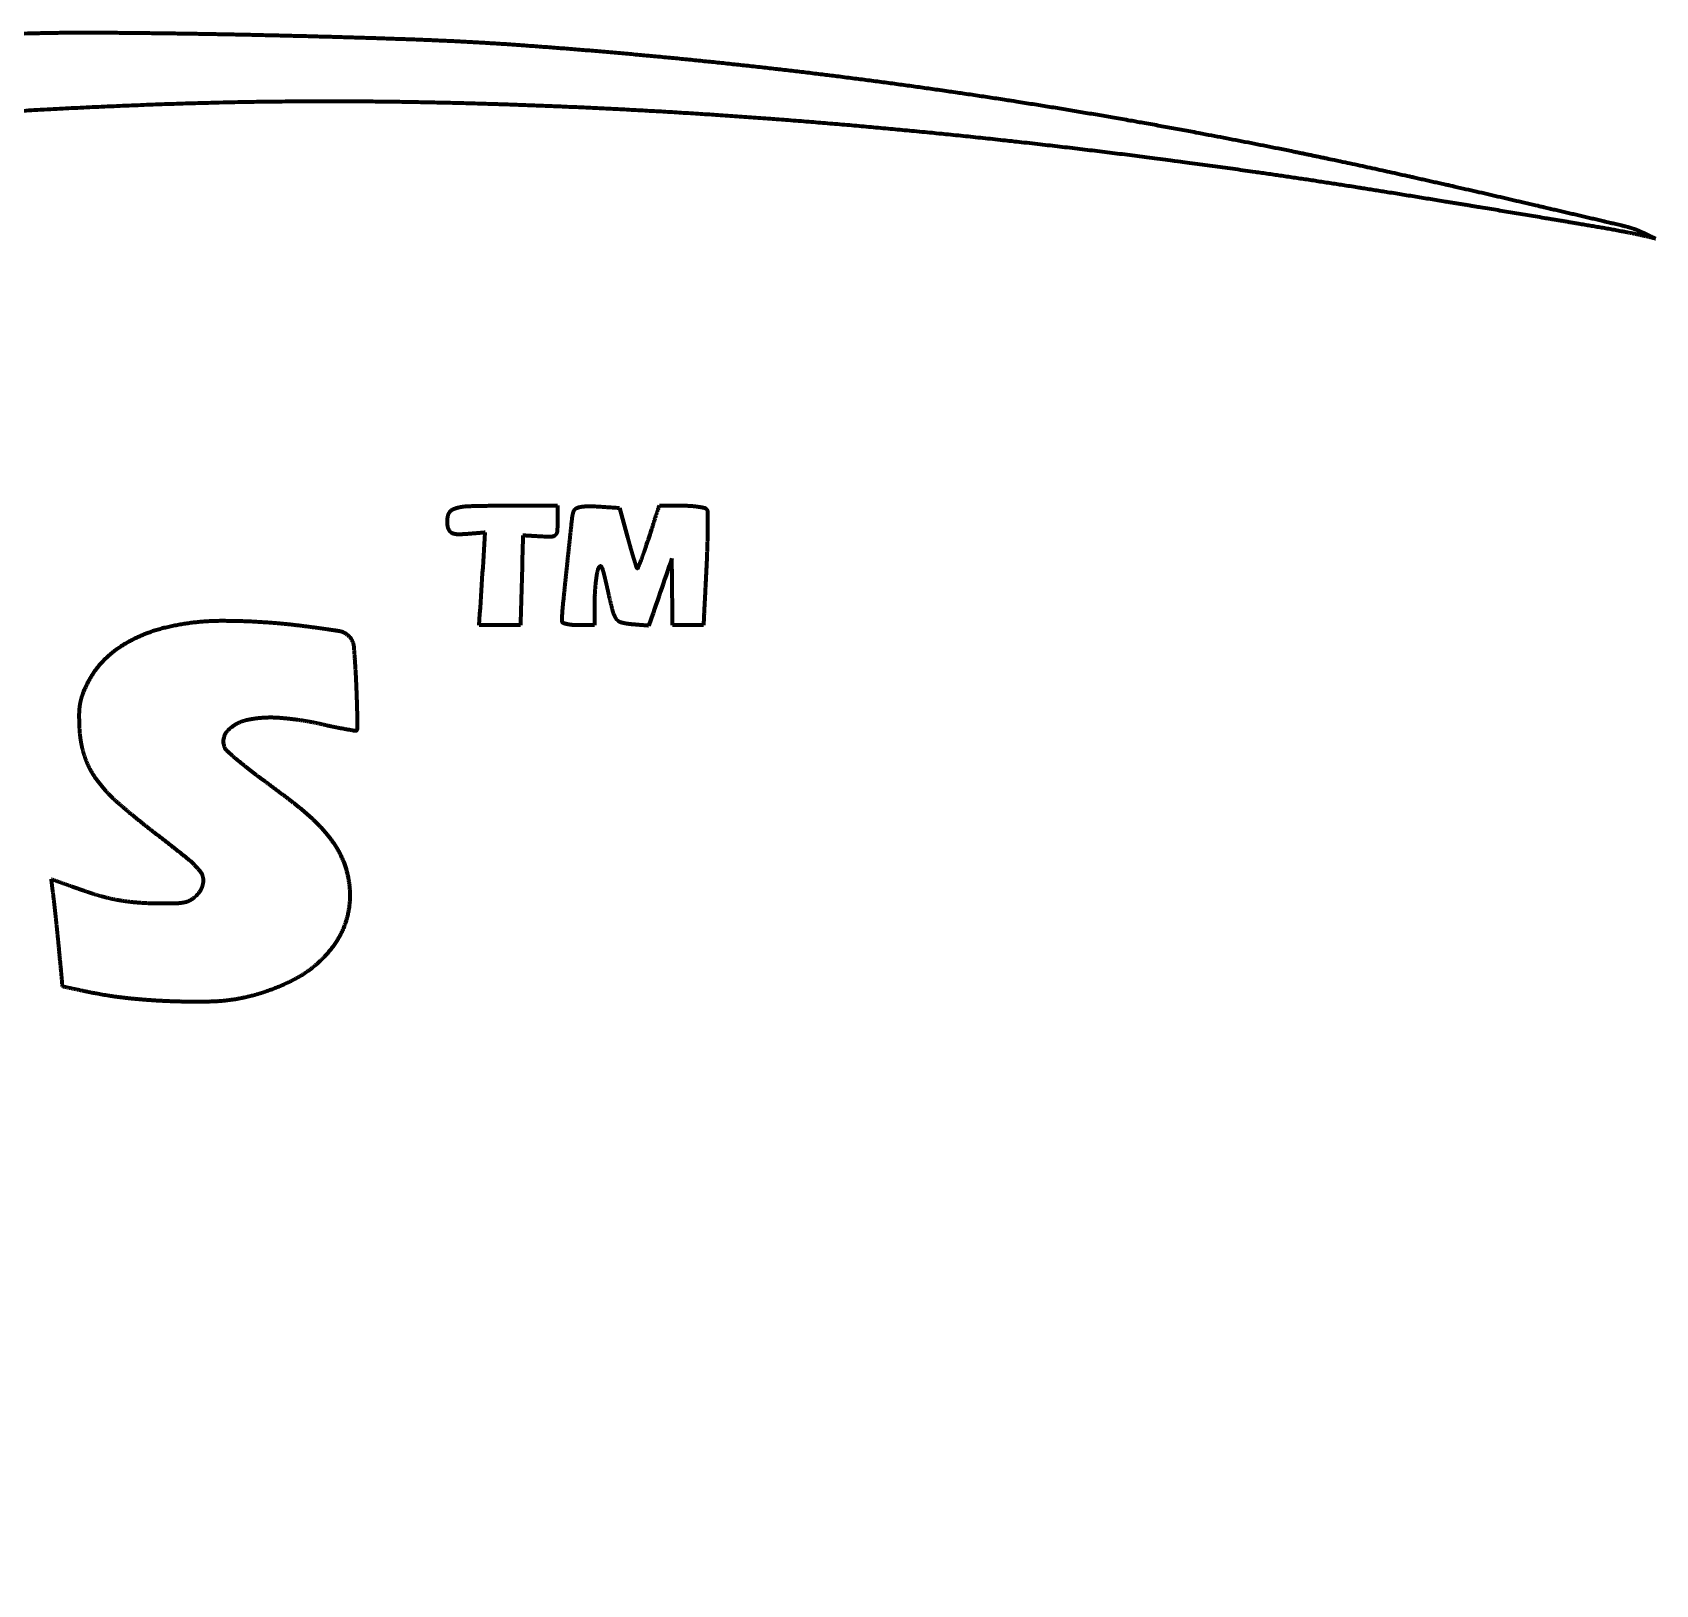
# Model space of a CAD drawing. Header units: inches. Extents: x -2898 to 7248, y 606 to 5598.
# Drawn here: x 3116.87 to 3146.7, y 2669.24 to 2697.77 of the extents above; entities that cross this region are included whole.
import ezdxf

# ---------------------------------------------------------------- set-up
doc = ezdxf.new("R2010")
doc.units = ezdxf.units.IN

msp = doc.modelspace()

# ---------------------------------------------------------------- linework, layer by layer
at = {"linetype": 'Continuous', "lineweight": 70}
for points, weights, knots in [([(3146.701, 2693.983), (3146.644, 2693.996), (3146.588, 2694.009), (3146.267, 2694.081), (3146.002, 2694.133), (3145.001, 2694.303), (3144.267, 2694.426), (3142.784, 2694.671), (3142.035, 2694.793), (3140.728, 2695.001), (3140.17, 2695.086), (3137.819, 2695.426), (3136.023, 2695.651), (3132.475, 2696.025), (3130.723, 2696.173), (3127.296, 2696.389), (3125.621, 2696.457), (3122.384, 2696.519), (3120.823, 2696.506), (3117.037, 2696.371), (3114.815, 2696.226), (3110.555, 2695.822), (3108.52, 2695.551), (3104.537, 2694.867), (3102.592, 2694.454), (3098.698, 2693.467), (3096.749, 2692.897), (3093.957, 2691.966), (3093.095, 2691.663), (3091.423, 2691.044), (3090.614, 2690.726), (3088.996, 2690.055), (3088.186, 2689.702), (3086.515, 2688.934), (3085.652, 2688.522), (3083.696, 2687.552), (3082.605, 2686.988), (3080.475, 2685.843), (3079.436, 2685.259), (3077.174, 2683.934), (3075.95, 2683.194), (3073.006, 2681.359), (3071.281, 2680.271), (3068.206, 2678.31), (3066.847, 2677.449), (3064.62, 2676.048), (3063.75, 2675.513), (3062.198, 2674.581), (3061.515, 2674.185), (3060.148, 2673.421), (3059.463, 2673.053), (3057.941, 2672.266), (3057.096, 2671.863), (3055.439, 2671.136), (3054.626, 2670.817), (3053.035, 2670.264), (3052.258, 2670.03), (3050.743, 2669.642), (3050.006, 2669.495), (3048.887, 2669.332), (3048.509, 2669.295), (3047.668, 2669.252), (3047.205, 2669.241), (3046.284, 2669.241), (3045.826, 2669.253), (3045.011, 2669.295), (3044.655, 2669.333), (3043.313, 2669.545), (3042.34, 2669.78), (3041.39, 2670.092), (3040.458, 2670.397), (3039.556, 2670.779), (3038.69, 2671.237), (3037.799, 2671.707), (3036.951, 2672.249), (3035.291, 2673.511), (3034.478, 2674.22), (3033.282, 2675.411), (3032.863, 2675.854), (3032.077, 2676.731), (3031.714, 2677.168), (3031.007, 2678.078), (3030.665, 2678.552), (3029.972, 2679.583), (3029.618, 2680.138), (3029.075, 2681.036), (3028.88, 2681.376), (3028.429, 2682.208), (3028.169, 2682.697), (3027.636, 2683.722), (3027.359, 2684.256), (3027.083, 2684.791), (3027.065, 2684.826), (3027.071, 2684.864), (3027.099, 2684.892), (3027.105, 2684.899), (3027.115, 2684.898), (3027.12, 2684.89), (3027.176, 2684.801), (3027.231, 2684.712), (3027.349, 2684.52), (3027.412, 2684.415), (3027.546, 2684.185), (3027.619, 2684.059), (3028.349, 2682.763), (3029.066, 2681.627), (3030.568, 2679.487), (3031.357, 2678.49), (3032.99, 2676.658), (3033.831, 2675.825), (3035.535, 2674.336), (3036.404, 2673.694), (3037.772, 2672.846), (3038.234, 2672.588), (3039.19, 2672.108), (3039.683, 2671.885), (3040.675, 2671.487), (3041.173, 2671.311), (3042.148, 2671.013), (3042.624, 2670.895), (3043.107, 2670.802), (3044.465, 2670.54), (3045.845, 2670.451), (3047.226, 2670.537), (3048.661, 2670.626), (3050.077, 2670.876), (3051.456, 2671.283), (3053.091, 2671.765), (3054.676, 2672.392), (3058.156, 2674.143), (3060.069, 2675.21), (3062.281, 2676.571), (3062.626, 2676.787), (3063.382, 2677.267), (3063.793, 2677.53), (3064.826, 2678.199), (3065.449, 2678.604), (3067.263, 2679.788), (3068.455, 2680.567), (3070.707, 2682.039), (3071.77, 2682.726), (3073.72, 2683.97), (3074.608, 2684.525), (3076.31, 2685.564), (3077.123, 2686.049), (3078.769, 2687.004), (3079.6, 2687.475), (3080.966, 2688.229), (3081.501, 2688.512), (3082.759, 2689.151), (3083.482, 2689.511), (3084.925, 2690.217), (3085.646, 2690.564), (3086.889, 2691.15), (3087.412, 2691.384), (3090.138, 2692.543), (3092.378, 2693.374), (3096.911, 2694.818), (3099.201, 2695.429), (3103.891, 2696.441), (3106.286, 2696.842), (3111.244, 2697.436), (3113.8, 2697.64), (3116.965, 2697.767), (3117.569, 2697.776), (3119.118, 2697.764), (3120.062, 2697.75), (3121.964, 2697.708), (3122.923, 2697.681), (3124.568, 2697.622), (3125.254, 2697.585), (3125.938, 2697.535)], [0.500028842012, 0.500028842012, 0.500028842012, 0.49990993454, 0.49990993454, 0.500028206926, 0.500028206926, 0.500027327896, 0.500027327896, 0.500020306907, 0.500020306907, 0.49996674968, 0.49996674968, 0.499954897266, 0.499954897266, 0.499947872216, 0.499947872216, 0.499905551037, 0.499905551037, 0.499883055807, 0.499883055807, 0.499792231719, 0.499792231719, 0.499773940632, 0.499773940632, 0.499803958143, 0.499803958143, 0.499983511469, 0.499983511469, 0.499967570397, 0.499967570397, 0.499969836855, 0.499969836855, 0.49999224639, 0.49999224639, 0.499982937989, 0.499982937989, 0.499973806451, 0.499973806451, 0.499996723387, 0.499996723387, 0.500024715037, 0.500024715037, 0.500027453769, 0.500027453769, 0.500010452456, 0.500010452456, 0.499988344513, 0.499988344513, 0.499984734416, 0.499984734416, 0.499859741035, 0.499859741035, 0.499772165641, 0.499772165641, 0.499731419008, 0.499731419008, 0.499559423038, 0.499559423038, 0.499666780446, 0.499666780446, 0.499918789299, 0.499918789299, 0.499918892039, 0.499918892039, 0.499564850303, 0.499564850303, 0.498972995834, 0.498972995834, 0.500028842012, 0.498832867725, 0.498832867725, 0.500028842012, 0.498906283356, 0.498906283356, 0.499287120527, 0.499287120527, 0.499893163609, 0.499893163609, 0.499822434289, 0.499822434289, 0.499836242554, 0.499836242554, 0.499934379805, 0.499934379805, 0.499935455777, 0.499935455777, 0.500016243918, 0.500016243918, 0.500028611503, 0.500028611503, 0.500028842012, 0.435794288113, 0.435794288113, 0.500028842012, 0.374186246908, 0.374186246908, 0.500028842012, 0.500027229907, 0.500027229907, 0.500003945292, 0.500003945292, 0.500020163182, 0.500020163182, 0.499624081461, 0.499624081461, 0.499467725914, 0.499467725914, 0.499381762254, 0.499381762254, 0.498914889926, 0.498914889926, 0.499697758003, 0.499697758003, 0.499738051905, 0.499738051905, 0.499725706688, 0.499725706688, 0.499560729865, 0.499560729865, 0.500028842012, 0.49736967995, 0.49736967995, 0.500028842012, 0.497925029837, 0.497925029837, 0.500028842012, 0.498691632887, 0.498691632887, 0.499724398278, 0.499724398278, 0.500020473069, 0.500020473069, 0.500025999044, 0.500025999044, 0.500028065808, 0.500028065808, 0.500028820171, 0.500028820171, 0.500023637462, 0.500023637462, 0.500012762859, 0.500012762859, 0.500008128477, 0.500008128477, 0.500009221042, 0.500009221042, 0.499979547613, 0.499979547613, 0.500019764212, 0.500019764212, 0.500019920975, 0.500019920975, 0.499967173544, 0.499967173544, 0.499663762533, 0.499663762533, 0.499645871572, 0.499645871572, 0.499666159219, 0.499666159219, 0.499766988665, 0.499766988665, 0.499932337733, 0.499932337733, 0.500021256909, 0.500021256909, 0.500020660968, 0.500020660968, 0.499971666204, 0.499971666204, 0.500028842012], [0, 0, 0, 0, 0.000858, 0.000858, 0.004871, 0.004871, 0.015909, 0.015909, 0.027164, 0.027164, 0.035539, 0.035539, 0.062379, 0.062379, 0.088446, 0.088446, 0.113283, 0.113283, 0.136431, 0.136431, 0.169412, 0.169412, 0.199818, 0.199818, 0.229241, 0.229241, 0.259272, 0.259272, 0.27279, 0.27279, 0.285643, 0.285643, 0.298702, 0.298702, 0.312844, 0.312844, 0.330996, 0.330996, 0.348605, 0.348605, 0.369756, 0.369756, 0.399898, 0.399898, 0.423682, 0.423682, 0.438788, 0.438788, 0.450448, 0.450448, 0.461942, 0.461942, 0.475773, 0.475773, 0.488668, 0.488668, 0.500645, 0.500645, 0.511735, 0.511735, 0.517321, 0.517321, 0.524148, 0.524148, 0.530887, 0.530887, 0.536162, 0.536162, 0.550852, 0.550852, 0.550852, 0.565207, 0.565207, 0.565207, 0.579922, 0.579922, 0.595663, 0.595663, 0.604555, 0.604555, 0.612842, 0.612842, 0.621358, 0.621358, 0.63095, 0.63095, 0.636663, 0.636663, 0.644732, 0.644732, 0.653504, 0.653504, 0.653504, 0.654001, 0.654001, 0.654001, 0.654094, 0.654094, 0.654094, 0.655086, 0.655086, 0.656243, 0.656243, 0.657623, 0.657623, 0.670374, 0.670374, 0.682437, 0.682437, 0.693641, 0.693641, 0.703853, 0.703853, 0.708852, 0.708852, 0.713958, 0.713958, 0.718939, 0.718939, 0.723569, 0.723569, 0.723569, 0.736538, 0.736538, 0.736538, 0.749961, 0.749961, 0.749961, 0.765836, 0.765836, 0.786217, 0.786217, 0.790004, 0.790004, 0.794547, 0.794547, 0.80146, 0.80146, 0.814708, 0.814708, 0.826489, 0.826489, 0.836231, 0.836231, 0.845042, 0.845042, 0.853933, 0.853933, 0.859558, 0.859558, 0.867067, 0.867067, 0.874508, 0.874508, 0.879844, 0.879844, 0.902046, 0.902046, 0.924054, 0.924054, 0.946594, 0.946594, 0.970379, 0.970379, 0.975983, 0.975983, 0.984738, 0.984738, 0.993634, 0.993634, 1, 1, 1, 1]), ([(3125.938, 2697.535), (3127.069, 2697.453), (3128.198, 2697.353), (3130.444, 2697.121), (3131.561, 2696.988), (3133.791, 2696.687), (3134.905, 2696.519), (3137.14, 2696.146), (3138.262, 2695.941), (3140.051, 2695.587), (3140.721, 2695.448), (3142.18, 2695.129), (3142.969, 2694.952), (3144.538, 2694.589), (3145.318, 2694.407), (3146.098, 2694.223), (3146.248, 2694.188), (3146.393, 2694.135), (3146.588, 2694.039), (3146.644, 2694.011), (3146.701, 2693.983)], [0.500028842012, 0.499990385996, 0.499990385996, 0.499988375681, 0.499988375681, 0.499988541707, 0.499988541707, 0.499991391939, 0.499991391939, 0.500012460237, 0.500012460237, 0.500022825709, 0.500022825709, 0.500028062928, 0.500028062928, 0.500028842012, 0.49786557683, 0.49786557683, 0.500028842012, 0.500028842012, 0.500028842012], [0, 0, 0, 0, 0.161192, 0.161192, 0.321006, 0.321006, 0.481112, 0.481112, 0.643175, 0.643175, 0.740375, 0.740375, 0.855409, 0.855409, 0.969268, 0.969268, 0.969268, 0.991092, 0.991092, 1, 1, 1, 1]), ([(3125.189, 2688.579), (3125.08, 2688.57), (3124.971, 2688.561), (3124.805, 2688.548), (3124.749, 2688.545), (3124.692, 2688.545), (3124.659, 2688.545), (3124.626, 2688.551), (3124.594, 2688.562), (3124.57, 2688.57), (3124.551, 2688.585), (3124.536, 2688.605), (3124.519, 2688.627), (3124.508, 2688.652), (3124.503, 2688.679), (3124.488, 2688.75), (3124.489, 2688.823), (3124.506, 2688.894), (3124.519, 2688.95), (3124.557, 2688.993), (3124.61, 2689.013), (3124.694, 2689.045), (3124.781, 2689.063), (3124.871, 2689.066), (3125.094, 2689.072), (3125.318, 2689.076), (3125.866, 2689.076), (3126.192, 2689.076), (3126.517, 2689.076)], [0.500219493152, 0.500219493152, 0.500219493152, 0.49996355529, 0.49996355529, 0.500219493152, 0.495370353596, 0.495370353596, 0.500219493152, 0.485553841997, 0.485553841997, 0.500219493152, 0.492383277843, 0.492383277843, 0.500219493152, 0.492416766478, 0.492416766478, 0.500219493152, 0.461463365185, 0.461463365185, 0.500219493152, 0.495547395804, 0.495547395804, 0.500219493152, 0.500181748372, 0.500181748372, 0.500219493152, 0.500219493152, 0.500219493152], [0, 0, 0, 0, 0.120457, 0.120457, 0.182586, 0.182586, 0.182586, 0.219188, 0.219188, 0.219188, 0.245415, 0.245415, 0.245415, 0.273911, 0.273911, 0.273911, 0.348744, 0.348744, 0.348744, 0.40269, 0.40269, 0.40269, 0.486471, 0.486471, 0.486471, 0.695558, 0.695558, 1, 1, 1, 1]), ([(3127.194, 2686.875), (3127.095, 2686.875), (3126.996, 2686.875), (3126.86, 2686.875), (3126.822, 2686.877), (3126.752, 2686.883), (3126.72, 2686.889), (3126.665, 2686.902), (3126.642, 2686.909), (3126.62, 2686.918), (3126.608, 2686.923), (3126.602, 2686.933), (3126.602, 2686.945), (3126.602, 2687.03), (3126.606, 2687.115), (3126.641, 2687.468), (3126.669, 2687.735), (3126.727, 2688.282), (3126.757, 2688.563), (3126.787, 2688.843), (3126.792, 2688.888), (3126.802, 2688.932), (3126.816, 2688.975), (3126.823, 2688.995), (3126.838, 2689.012), (3126.857, 2689.022), (3126.884, 2689.036), (3126.913, 2689.046), (3126.943, 2689.052), (3126.986, 2689.06), (3127.029, 2689.064), (3127.134, 2689.065), (3127.195, 2689.063), (3127.39, 2689.051), (3127.524, 2689.042), (3127.658, 2689.033)], [0.500006319012, 0.500006319012, 0.500006319012, 0.499675873131, 0.499675873131, 0.499157159944, 0.499157159944, 0.498919649512, 0.498919649512, 0.500006319012, 0.443892118509, 0.443892118509, 0.500006319012, 0.499589474427, 0.499589474427, 0.500005103999, 0.500005103999, 0.500005980096, 0.500005980096, 0.500006319012, 0.49802229994, 0.49802229994, 0.500006319012, 0.475672397644, 0.475672397644, 0.500006319012, 0.496627701085, 0.496627701085, 0.500006319012, 0.49858998851, 0.49858998851, 0.499802165632, 0.499802165632, 0.500006319012, 0.500006319012, 0.500006319012], [0, 0, 0, 0, 0.094349, 0.094349, 0.130545, 0.130545, 0.161395, 0.161395, 0.184407, 0.184407, 0.184407, 0.194746, 0.194746, 0.194746, 0.266535, 0.266535, 0.49337, 0.49337, 0.731134, 0.731134, 0.731134, 0.769122, 0.769122, 0.769122, 0.786723, 0.786723, 0.786723, 0.810834, 0.810834, 0.810834, 0.845463, 0.845463, 0.893713, 0.893713, 1, 1, 1, 1]), ([(3127.803, 2688.494), (3127.822, 2688.425), (3127.841, 2688.355), (3127.878, 2688.225), (3127.896, 2688.165), (3127.93, 2688.053), (3127.946, 2688.002), (3127.962, 2687.951), (3127.965, 2687.941), (3127.971, 2687.932), (3127.978, 2687.925), (3127.984, 2687.919), (3127.992, 2687.921), (3127.995, 2687.928), (3128.016, 2687.978), (3128.036, 2688.027), (3128.079, 2688.138), (3128.102, 2688.199), (3128.149, 2688.335), (3128.174, 2688.41), (3128.262, 2688.682), (3128.325, 2688.879), (3128.389, 2689.076)], [0.500006319012, 0.499997893663, 0.499997893663, 0.499987051742, 0.499987051742, 0.500002919944, 0.500002919944, 0.500006319012, 0.490540766531, 0.490540766531, 0.500006319012, 0.351848746573, 0.351848746573, 0.500006319012, 0.499992843104, 0.499992843104, 0.499939364569, 0.499939364569, 0.499984354392, 0.499984354392, 0.500006319012, 0.500006319012, 0.500006319012], [0, 0, 0, 0, 0.149285, 0.149285, 0.279231, 0.279231, 0.390088, 0.390088, 0.390088, 0.411145, 0.411145, 0.411145, 0.422938, 0.422938, 0.422938, 0.499242, 0.499242, 0.592486, 0.592486, 0.70499, 0.70499, 1, 1, 1, 1]), ([(3128.389, 2689.076), (3128.526, 2689.076), (3128.664, 2689.076), (3128.856, 2689.076), (3128.909, 2689.074), (3129.011, 2689.068), (3129.059, 2689.062), (3129.145, 2689.049), (3129.183, 2689.042), (3129.22, 2689.033), (3129.237, 2689.029), (3129.25, 2689.019), (3129.259, 2689.005), (3129.269, 2688.988), (3129.275, 2688.968), (3129.275, 2688.948), (3129.275, 2688.85), (3129.275, 2688.751), (3129.274, 2688.536), (3129.271, 2688.42), (3129.263, 2688.171), (3129.258, 2688.038), (3129.234, 2687.562), (3129.216, 2687.218), (3129.199, 2686.875)], [0.500006319012, 0.500006319012, 0.500006319012, 0.499835970951, 0.499835970951, 0.499669135356, 0.499669135356, 0.499745480038, 0.499745480038, 0.500006319012, 0.47470960807, 0.47470960807, 0.500006319012, 0.487512318962, 0.487512318962, 0.500006319012, 0.500000843018, 0.500000843018, 0.499978386677, 0.499978386677, 0.499994078266, 0.499994078266, 0.500006319012, 0.500006319012, 0.500006319012], [0, 0, 0, 0, 0.144736, 0.144736, 0.201325, 0.201325, 0.251776, 0.251776, 0.292372, 0.292372, 0.292372, 0.308967, 0.308967, 0.308967, 0.328484, 0.328484, 0.328484, 0.42427, 0.42427, 0.536994, 0.536994, 0.666439, 0.666439, 1, 1, 1, 1]), ([(3126.517, 2688.782), (3126.517, 2688.721), (3126.514, 2688.66), (3126.509, 2688.599), (3126.507, 2688.572), (3126.495, 2688.548), (3126.474, 2688.53), (3126.453, 2688.512), (3126.427, 2688.502), (3126.399, 2688.502), (3126.333, 2688.501), (3126.266, 2688.503), (3126.094, 2688.513), (3125.988, 2688.519), (3125.882, 2688.526)], [0.500219493152, 0.499926835616, 0.499926835616, 0.500219493152, 0.47562565834, 0.47562565834, 0.500219493152, 0.479696140891, 0.479696140891, 0.500219493152, 0.500030182143, 0.500030182143, 0.500219493152, 0.500219493152, 0.500219493152], [0, 0, 0, 0, 0.226416, 0.226416, 0.226416, 0.322006, 0.322006, 0.322006, 0.4163, 0.4163, 0.4163, 0.641586, 0.641586, 1, 1, 1, 1]), ([(3128.192, 2686.866), (3128.09, 2686.875), (3127.987, 2686.883), (3127.82, 2686.897), (3127.756, 2686.908), (3127.693, 2686.924), (3127.655, 2686.934), (3127.622, 2686.956), (3127.599, 2686.989), (3127.571, 2687.029), (3127.55, 2687.074), (3127.538, 2687.122), (3127.505, 2687.251), (3127.474, 2687.38), (3127.422, 2687.616), (3127.397, 2687.722), (3127.371, 2687.828), (3127.361, 2687.869), (3127.347, 2687.909), (3127.328, 2687.947), (3127.32, 2687.963), (3127.303, 2687.965), (3127.291, 2687.953), (3127.274, 2687.936), (3127.261, 2687.915), (3127.255, 2687.891), (3127.245, 2687.855), (3127.237, 2687.819), (3127.225, 2687.73), (3127.218, 2687.677), (3127.207, 2687.565), (3127.203, 2687.506), (3127.197, 2687.39), (3127.195, 2687.334), (3127.195, 2687.143), (3127.194, 2687.009), (3127.194, 2686.875)], [0.500006319012, 0.500006319012, 0.500006319012, 0.49885580665, 0.49885580665, 0.500006319012, 0.47962742669, 0.47962742669, 0.500006319012, 0.494308566103, 0.494308566103, 0.500006319012, 0.49997272308, 0.49997272308, 0.499990689205, 0.499990689205, 0.500006319012, 0.497892451302, 0.497892451302, 0.500006319012, 0.361447509705, 0.361447509705, 0.500006319012, 0.489055799964, 0.489055799964, 0.500006319012, 0.499318282348, 0.499318282348, 0.499923965996, 0.499923965996, 0.499925793002, 0.499925793002, 0.4999014329, 0.4999014329, 0.500006319012, 0.500006319012, 0.500006319012], [0, 0, 0, 0, 0.132664, 0.132664, 0.216155, 0.216155, 0.216155, 0.265064, 0.265064, 0.265064, 0.325668, 0.325668, 0.325668, 0.48784, 0.48784, 0.620542, 0.620542, 0.620542, 0.672331, 0.672331, 0.672331, 0.687314, 0.687314, 0.687314, 0.708408, 0.708408, 0.708408, 0.740155, 0.740155, 0.78596, 0.78596, 0.836617, 0.836617, 0.88508, 0.88508, 1, 1, 1, 1]), ([(3117.213, 2682.209), (3117.416, 2682.137), (3117.62, 2682.065), (3117.929, 2681.956), (3118.035, 2681.923), (3118.243, 2681.866), (3118.345, 2681.843), (3118.55, 2681.807), (3118.654, 2681.793), (3118.871, 2681.774), (3118.984, 2681.768), (3119.228, 2681.764), (3119.358, 2681.764), (3119.488, 2681.766), (3119.553, 2681.767), (3119.617, 2681.775), (3119.681, 2681.789), (3119.726, 2681.799), (3119.769, 2681.819), (3119.807, 2681.846), (3119.85, 2681.877), (3119.889, 2681.913), (3119.922, 2681.954), (3119.968, 2682.011), (3119.997, 2682.078), (3120.007, 2682.151), (3120.016, 2682.216), (3120, 2682.28), (3119.961, 2682.333), (3119.895, 2682.421), (3119.819, 2682.501), (3119.734, 2682.57), (3119.525, 2682.738), (3119.314, 2682.904), (3118.869, 2683.245), (3118.644, 2683.43), (3118.424, 2683.623), (3118.279, 2683.75), (3118.15, 2683.893), (3118.037, 2684.049), (3117.945, 2684.175), (3117.875, 2684.314), (3117.827, 2684.462), (3117.775, 2684.621), (3117.744, 2684.785), (3117.734, 2684.952), (3117.728, 2685.048), (3117.726, 2685.145), (3117.727, 2685.312), (3117.734, 2685.382), (3117.747, 2685.451), (3117.76, 2685.516), (3117.778, 2685.579), (3117.803, 2685.64), (3117.833, 2685.715), (3117.868, 2685.788), (3117.906, 2685.86), (3118.033, 2686.097), (3118.212, 2686.298), (3118.433, 2686.45), (3118.679, 2686.619), (3118.949, 2686.743), (3119.237, 2686.818), (3119.599, 2686.913), (3119.969, 2686.96), (3120.343, 2686.96), (3120.824, 2686.96), (3121.303, 2686.931), (3121.78, 2686.872)], [0.500031347362, 0.500031347362, 0.500031347362, 0.499808708619, 0.499808708619, 0.499690993187, 0.499690993187, 0.499696211239, 0.499696211239, 0.499826623623, 0.499826623623, 0.499990849659, 0.499990849659, 0.500031347362, 0.498202540738, 0.498202540738, 0.500031347362, 0.493516271437, 0.493516271437, 0.500031347362, 0.49703013616, 0.49703013616, 0.500031347362, 0.487657101893, 0.487657101893, 0.500031347362, 0.475556290386, 0.475556290386, 0.500031347362, 0.497296901655, 0.497296901655, 0.500031347362, 0.500006621329, 0.500006621329, 0.499843206271, 0.499843206271, 0.500031347362, 0.497978873118, 0.497978873118, 0.500031347362, 0.49592624027, 0.49592624027, 0.500031347362, 0.497361782152, 0.497361782152, 0.500031347362, 0.49982895248, 0.49982895248, 0.498722027573, 0.498722027573, 0.500031347362, 0.498405217194, 0.498405217194, 0.500031347362, 0.499562456052, 0.499562456052, 0.500031347362, 0.490603074604, 0.490603074604, 0.500031347362, 0.495008073662, 0.495008073662, 0.500031347362, 0.497303771875, 0.497303771875, 0.500031347362, 0.499416579916, 0.499416579916, 0.500031347362], [0, 0, 0, 0, 0.059751, 0.059751, 0.090585, 0.090585, 0.119294, 0.119294, 0.148166, 0.148166, 0.179499, 0.179499, 0.21542, 0.21542, 0.21542, 0.233214, 0.233214, 0.233214, 0.245918, 0.245918, 0.245918, 0.260251, 0.260251, 0.260251, 0.279467, 0.279467, 0.279467, 0.295943, 0.295943, 0.295943, 0.323319, 0.323319, 0.323319, 0.390065, 0.390065, 0.462682, 0.462682, 0.462682, 0.510418, 0.510418, 0.510418, 0.548667, 0.548667, 0.548667, 0.589493, 0.589493, 0.589493, 0.613112, 0.613112, 0.630227, 0.630227, 0.630227, 0.646199, 0.646199, 0.646199, 0.665866, 0.665866, 0.665866, 0.729878, 0.729878, 0.729878, 0.800006, 0.800006, 0.800006, 0.887566, 0.887566, 0.887566, 1, 1, 1, 1]), ([(3121.78, 2686.872), (3122.017, 2686.843), (3122.254, 2686.81), (3122.49, 2686.774), (3122.564, 2686.762), (3122.63, 2686.729), (3122.682, 2686.676), (3122.733, 2686.625), (3122.764, 2686.559), (3122.77, 2686.487), (3122.788, 2686.27), (3122.802, 2686.053), (3122.817, 2685.725), (3122.821, 2685.614), (3122.828, 2685.407), (3122.831, 2685.312), (3122.834, 2685.134), (3122.835, 2685.051), (3122.836, 2684.968), (3122.836, 2684.958), (3122.833, 2684.949), (3122.828, 2684.942), (3122.822, 2684.935), (3122.814, 2684.932), (3122.806, 2684.933), (3122.749, 2684.942), (3122.693, 2684.951), (3122.572, 2684.972), (3122.506, 2684.985), (3122.364, 2685.014), (3122.288, 2685.03), (3121.948, 2685.108), (3121.681, 2685.149), (3121.412, 2685.17), (3121.204, 2685.187), (3120.994, 2685.173), (3120.79, 2685.127), (3120.659, 2685.097), (3120.542, 2685.03), (3120.45, 2684.933), (3120.373, 2684.851), (3120.351, 2684.742), (3120.391, 2684.637), (3120.402, 2684.61), (3120.418, 2684.587), (3120.44, 2684.567), (3120.503, 2684.511), (3120.567, 2684.455), (3120.71, 2684.334), (3120.79, 2684.27), (3120.961, 2684.137), (3121.052, 2684.069), (3121.341, 2683.859), (3121.534, 2683.713), (3121.857, 2683.457), (3121.985, 2683.344), (3122.2, 2683.13), (3122.287, 2683.029), (3122.365, 2682.921), (3122.438, 2682.822), (3122.5, 2682.715), (3122.55, 2682.604), (3122.669, 2682.342), (3122.718, 2682.058), (3122.694, 2681.772), (3122.67, 2681.489), (3122.571, 2681.224), (3122.406, 2680.994), (3122.221, 2680.737), (3121.984, 2680.529), (3121.705, 2680.379), (3121.386, 2680.208), (3121.045, 2680.086), (3120.689, 2680.016), (3120.511, 2679.981), (3120.331, 2679.961), (3119.899, 2679.95), (3119.648, 2679.952), (3119.133, 2679.972), (3118.87, 2679.991), (3118.379, 2680.044), (3118.152, 2680.079), (3117.758, 2680.161), (3117.589, 2680.197), (3117.419, 2680.232)], [0.500031347362, 0.499989550879, 0.499989550879, 0.500031347362, 0.483433625463, 0.483433625463, 0.500031347362, 0.479890011286, 0.479890011286, 0.500031347362, 0.49996284426, 0.49996284426, 0.500026964385, 0.500026964385, 0.500020298158, 0.500020298158, 0.500030640052, 0.500030640052, 0.500031347362, 0.481639258984, 0.481639258984, 0.500031347362, 0.453037841655, 0.453037841655, 0.500031347362, 0.500025458522, 0.500025458522, 0.499985840519, 0.499985840519, 0.500013630705, 0.500013630705, 0.499184092083, 0.499184092083, 0.500031347362, 0.496217366785, 0.496217366785, 0.500031347362, 0.485548563835, 0.485548563835, 0.500031347362, 0.448785805263, 0.448785805263, 0.500031347362, 0.49069969115, 0.49069969115, 0.500031347362, 0.499995742455, 0.499995742455, 0.499957346073, 0.499957346073, 0.499992962003, 0.499992962003, 0.499961881403, 0.499961881403, 0.499493775666, 0.499493775666, 0.498985161417, 0.498985161417, 0.500031347362, 0.49831294949, 0.49831294949, 0.500031347362, 0.489188546761, 0.489188546761, 0.500031347362, 0.488022255652, 0.488022255652, 0.500031347362, 0.491459140961, 0.491459140961, 0.500031347362, 0.496327264528, 0.496327264528, 0.500031347362, 0.498848174573, 0.498848174573, 0.499852536358, 0.499852536358, 0.499851027035, 0.499851027035, 0.499612013255, 0.499612013255, 0.500031347362, 0.500031347362, 0.500031347362], [0, 0, 0, 0, 0.063205, 0.063205, 0.063205, 0.082164, 0.082164, 0.082164, 0.099954, 0.099954, 0.099954, 0.153254, 0.153254, 0.180548, 0.180548, 0.203915, 0.203915, 0.224278, 0.224278, 0.224278, 0.226488, 0.226488, 0.226488, 0.228367, 0.228367, 0.228367, 0.240526, 0.240526, 0.254809, 0.254809, 0.271544, 0.271544, 0.329197, 0.329197, 0.329197, 0.37362, 0.37362, 0.37362, 0.401286, 0.401286, 0.401286, 0.421953, 0.421953, 0.421953, 0.427185, 0.427185, 0.427185, 0.442597, 0.442597, 0.461145, 0.461145, 0.481844, 0.481844, 0.525746, 0.525746, 0.556565, 0.556565, 0.58066, 0.58066, 0.58066, 0.602775, 0.602775, 0.602775, 0.653441, 0.653441, 0.653441, 0.702105, 0.702105, 0.702105, 0.755526, 0.755526, 0.755526, 0.816299, 0.816299, 0.816299, 0.846651, 0.846651, 0.888589, 0.888589, 0.932781, 0.932781, 0.971117, 0.971117, 1, 1, 1, 1]), ([(3117.419, 2680.232), (3117.4, 2680.444), (3117.38, 2680.655), (3117.352, 2680.956), (3117.343, 2681.046), (3117.325, 2681.23), (3117.315, 2681.325), (3117.297, 2681.505), (3117.287, 2681.591), (3117.271, 2681.736), (3117.264, 2681.796), (3117.242, 2681.973), (3117.227, 2682.091), (3117.213, 2682.209)], [0.500031347362, 0.500031347362, 0.500031347362, 0.500029786668, 0.500029786668, 0.500030206716, 0.500030206716, 0.500030190966, 0.500030190966, 0.500021936872, 0.500021936872, 0.500031347362, 0.500031347362, 0.500031347362], [0, 0, 0, 0, 0.320662, 0.320662, 0.456574, 0.456574, 0.599797, 0.599797, 0.730009, 0.730009, 0.820641, 0.820641, 1, 1, 1, 1])]:
    msp.add_rational_spline(points, weights, degree=3, knots=knots, dxfattribs=at)
for points in [[(3126.517, 2689.076), (3126.517, 2688.978), (3126.517, 2688.88), (3126.517, 2688.782)], [(3127.658, 2689.033), (3127.706, 2688.854), (3127.754, 2688.674), (3127.803, 2688.494)]]:
    msp.add_open_spline(points, degree=3, dxfattribs=at)
for points in [[(3125.077, 2686.875), (3125.096, 2687.159), (3125.115, 2687.443), (3125.152, 2688.011), (3125.17, 2688.295), (3125.189, 2688.579)], [(3125.882, 2688.526), (3125.874, 2688.251), (3125.866, 2687.976), (3125.85, 2687.425), (3125.842, 2687.15), (3125.834, 2686.875)], [(3128.619, 2688.103), (3128.548, 2687.896), (3128.477, 2687.69), (3128.335, 2687.278), (3128.263, 2687.072), (3128.192, 2686.866)], [(3128.633, 2686.875), (3128.63, 2687.08), (3128.628, 2687.284), (3128.624, 2687.693), (3128.621, 2687.898), (3128.619, 2688.103)], [(3125.834, 2686.875), (3125.708, 2686.875), (3125.582, 2686.875), (3125.33, 2686.875), (3125.203, 2686.875), (3125.077, 2686.875)], [(3129.199, 2686.875), (3129.105, 2686.875), (3129.01, 2686.875), (3128.821, 2686.875), (3128.727, 2686.875), (3128.633, 2686.875)]]:
    msp.add_open_spline(points, degree=3, knots=[0, 0, 0, 0, 0.5, 0.5, 1, 1, 1, 1], dxfattribs=at)

doc.saveas('drawing.dxf')
